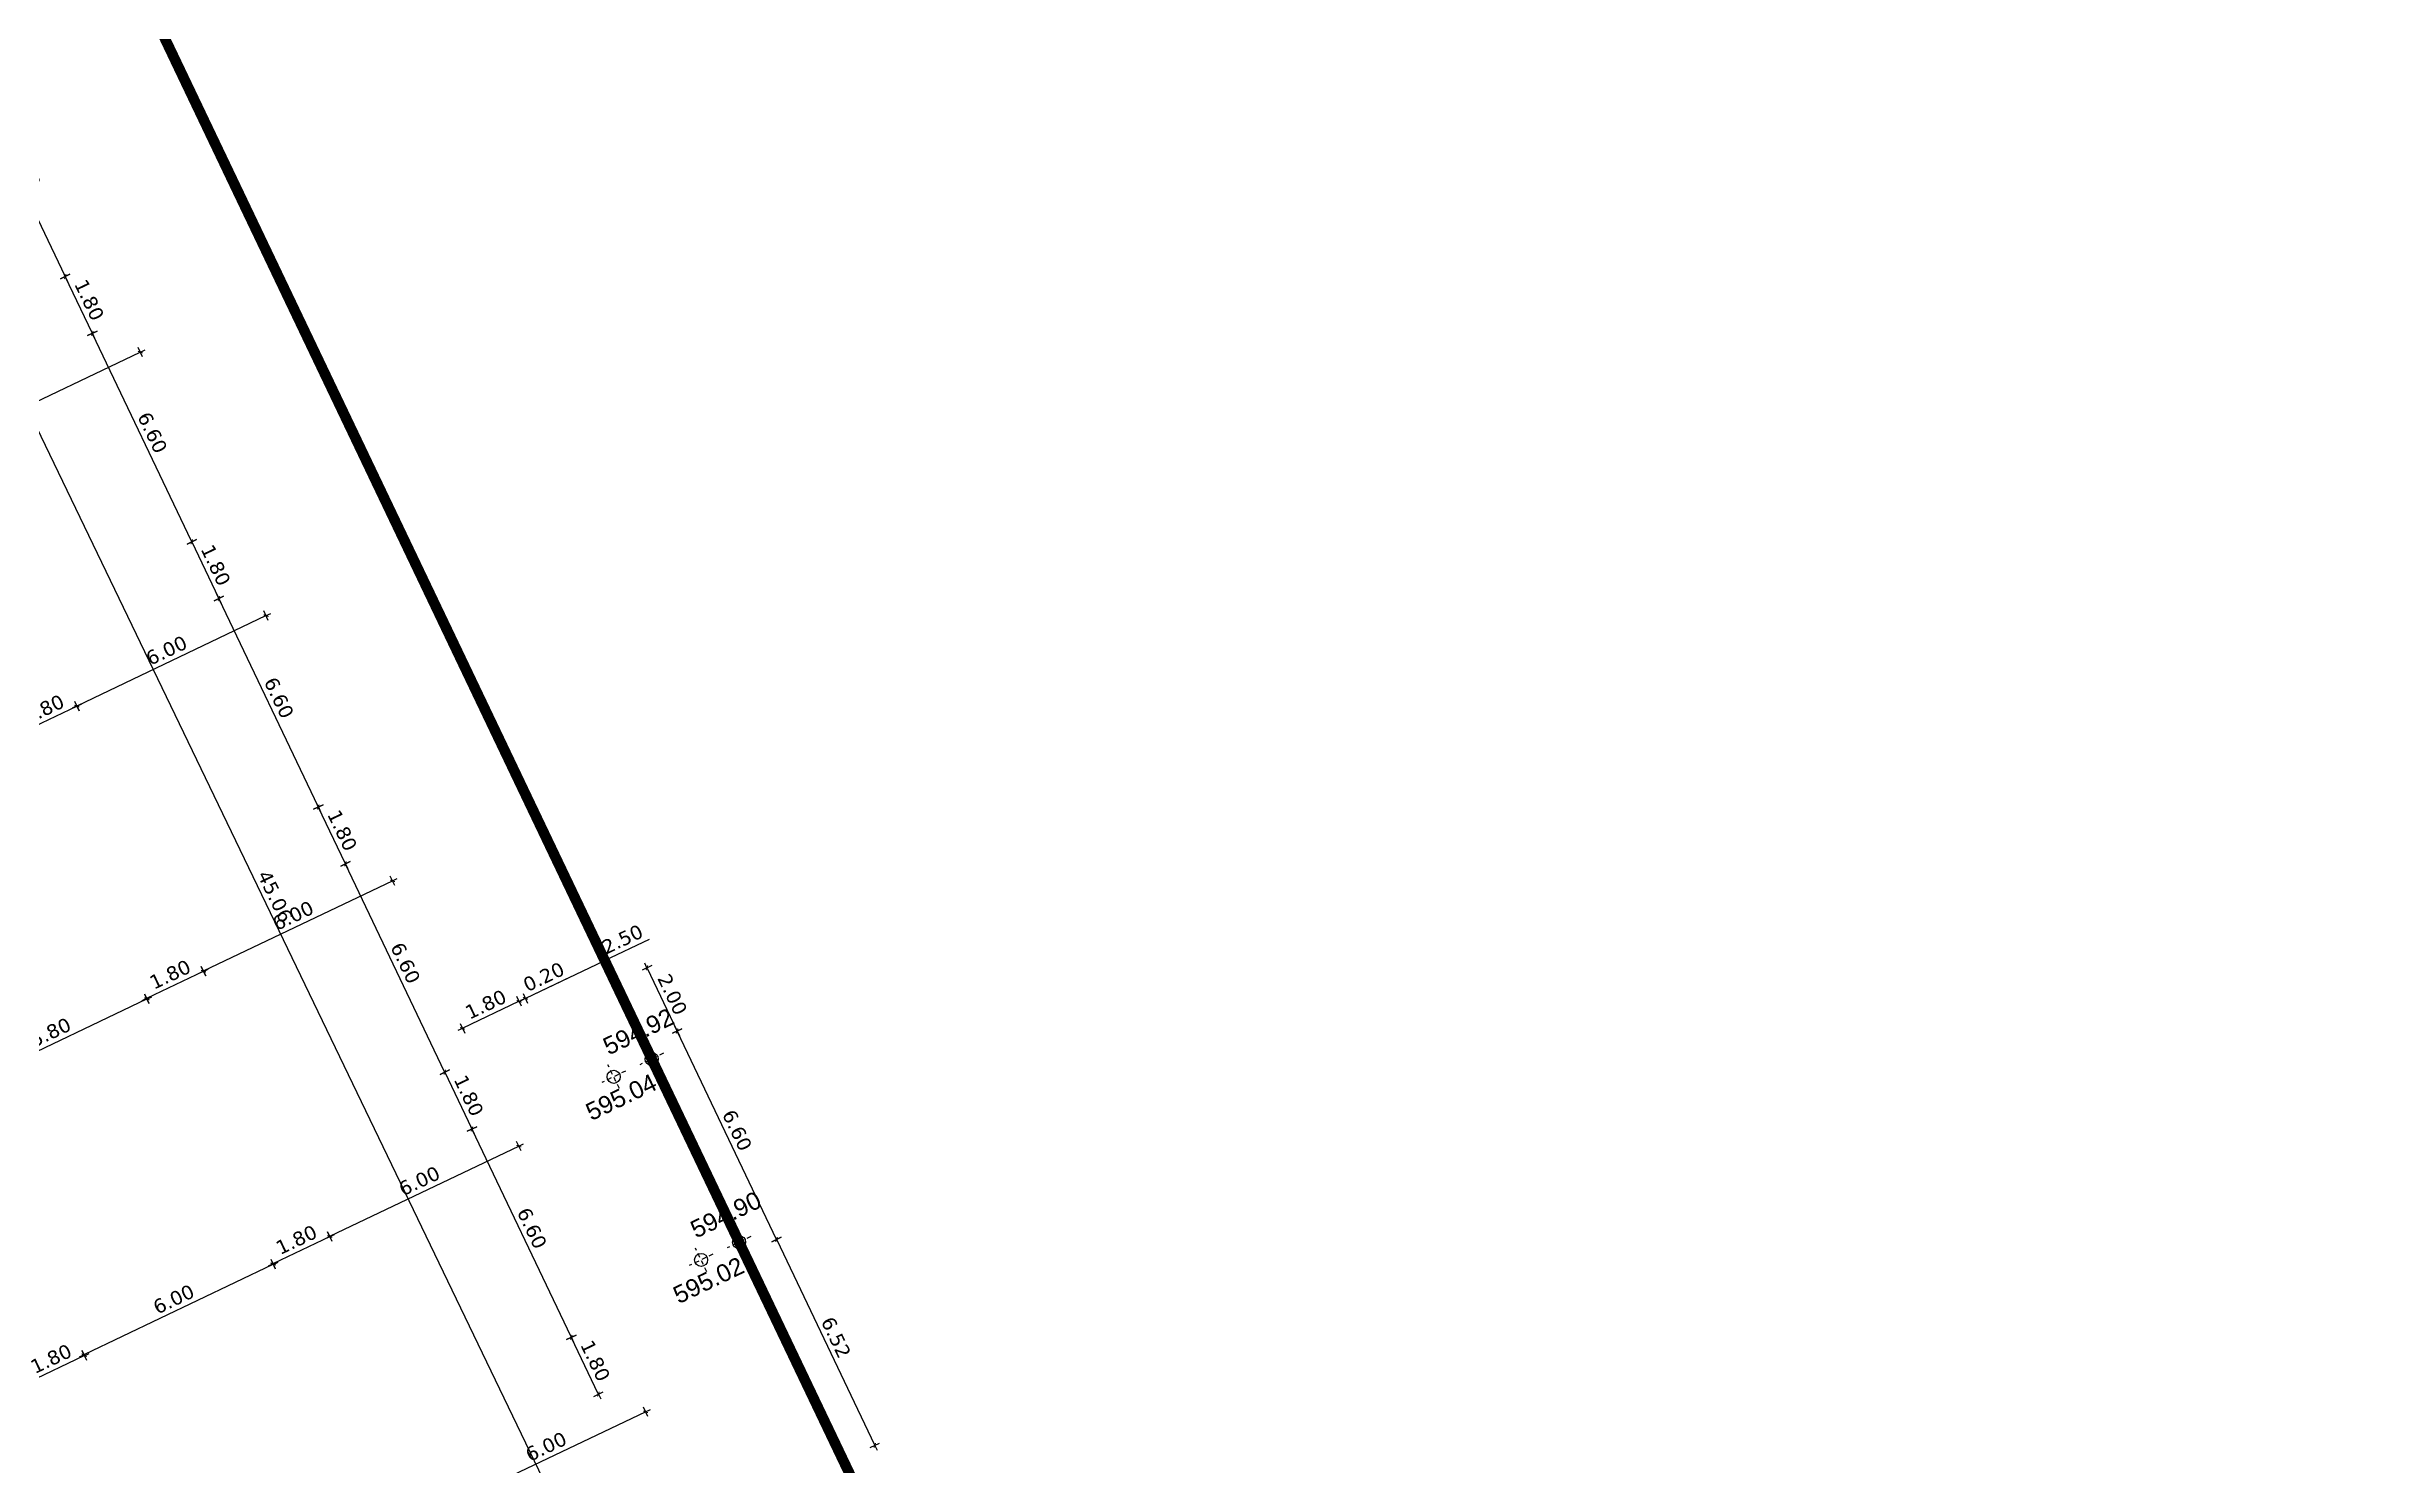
# Model space of a CAD drawing. Header units: metres. Extents: x 679716 to 681053, y 2749449 to 2750332.
# Drawn here: x 680596.3 to 680662.7, y 2750002.1 to 2750042.7 of the extents above; entities that cross this region are included whole.
import ezdxf
from ezdxf.enums import TextEntityAlignment as Align

# ---------------------------------------------------------------- set-up
doc = ezdxf.new("R2010")
doc.units = ezdxf.units.M
doc.linetypes.add('DASHEDX2', pattern=[1.5, 1, -0.5])
for name, color, linetype in [('01-TX-Length Dimensions 250', 80, 'Continuous'), ('01-TX-Level Main Dimensions 250', 152, 'Continuous'), ('01-TX-Level Secondary Dimensions 250', 10, 'Continuous')]:
    doc.layers.add(name, color=color, linetype=linetype)
doc.layers.add('02-L-Guideline Axis', color=34, linetype='DASHEDX2', lineweight=50, true_color=0xa55200)
doc.styles.add('E100', font='verdana.ttf', dxfattribs={"height": 0.4})
doc.styles.get("Standard").update_dxf_attribs({"font": 'arial.ttf'})
doc.dimstyles.new('E250', dxfattribs={"dimscale": 0.03, "dimtxt": 0.4, "dimasz": 0.5, "dimexe": 0.1, "dimexo": 1, "dimgap": 4, "dimtad": 1, "dimzin": 0, "dimdsep": 46, "dimtxsty": 'E100', "dimblk1": 'LINCOT200', "dimblk2": 'LINCOT200', "dimsah": 1, "dimcen": 0.1, "dimdle": 0.1, "dimse1": 1, "dimse2": 1, "dimclrt": 256, "dimadec": 0, "dimazin": 0, "dimtfac": 0.015385, "dimtofl": 0, "dimtmove": 0, "dimatfit": 3, "dimldrblk": 'LINCOT200', "dimfxl": 1, "dimtolj": 1, "dimtzin": 0, "dimarcsym": 0})

# ---------------------------------------------------------------- blocks, each defined once
blk = doc.blocks.new('LINCOT200')
for p, q in [((0, -10), (0, 10)), ((0, 0), (10, 0))]:
    blk.add_line(p, q)
at = {"const_width": 1.88}
blk.add_lwpolyline([(3.5, -3.5), (-3.5, 3.5)], dxfattribs=at)
blk = doc.blocks.new('*D39')
at = {"layer": '01-TX-Length Dimensions 250', "color": 0, "lineweight": -2, "transparency": 16777216}
blk.add_line((680528.362, 2750038.303), (680525.892, 2750041.954), dxfattribs=at)
at = {"layer": '01-TX-Length Dimensions 250', "color": 0, "lineweight": -2, "transparency": 16777216, "xscale": 0.015, "yscale": 0.015, "zscale": 0.015, "rotation": 124.0788949722158}
blk.add_blockref('LINCOT200', (680525.884, 2750041.966), dxfattribs=at)
at = {"layer": '01-TX-Length Dimensions 250', "transparency": 16777216, "insert": (680527.941, 2750039.503), "char_height": 0.4, "attachment_point": 5, "rotation": 304.07889, "style": 'E100'}
blk.add_mtext('\\A1;R242.21', dxfattribs=at)
blk = doc.blocks.new('*D185')
at = {"layer": '01-TX-Length Dimensions 250', "color": 0, "lineweight": -2, "transparency": 16777216}
blk.add_line((680547.119, 2750051.093), (680545.557, 2750053.92), dxfattribs=at)
at = {"layer": '01-TX-Length Dimensions 250', "color": 0, "lineweight": -2, "transparency": 16777216, "xscale": 0.015, "yscale": 0.015, "zscale": 0.015, "rotation": 118.9156672505021}
blk.add_blockref('LINCOT200', (680545.55, 2750053.933), dxfattribs=at)
at = {"layer": '01-TX-Length Dimensions 250', "transparency": 16777216, "insert": (680546.805, 2750052.341), "char_height": 0.4, "attachment_point": 5, "rotation": 298.91567, "style": 'E100'}
blk.add_mtext('\\A1;R207.26', dxfattribs=at)
blk = doc.blocks.new('*D342')
at = {"layer": '01-TX-Length Dimensions 250', "color": 0, "lineweight": -2, "transparency": 16777216}
blk.add_line((680452.842, 2750005.409), (680450.005, 2750006.794), dxfattribs=at)
at = {"layer": '01-TX-Length Dimensions 250', "color": 0, "lineweight": -2, "transparency": 16777216, "xscale": 0.015, "yscale": 0.015, "zscale": 0.015, "rotation": 153.9730183092248}
blk.add_blockref('LINCOT200', (680449.991, 2750006.801), dxfattribs=at)
at = {"layer": '01-TX-Length Dimensions 250', "transparency": 16777216, "insert": (680451.872, 2750006.248), "char_height": 0.4, "attachment_point": 5, "rotation": 333.97302, "style": 'E100'}
blk.add_mtext('\\A1;R671.30', dxfattribs=at)
blk = doc.blocks.new('*D358')
at = {"layer": '01-TX-Length Dimensions 250', "color": 0, "lineweight": -2, "transparency": 16777216}
blk.add_line((680423.734, 2750124.099), (680420.34, 2750124.691), dxfattribs=at)
at = {"layer": '01-TX-Length Dimensions 250', "color": 0, "lineweight": -2, "transparency": 16777216, "xscale": 0.015, "yscale": 0.015, "zscale": 0.015, "rotation": 170.1027913468755}
blk.add_blockref('LINCOT200', (680420.325, 2750124.694), dxfattribs=at)
at = {"layer": '01-TX-Length Dimensions 250', "transparency": 16777216, "insert": (680422.571, 2750124.635), "char_height": 0.4, "attachment_point": 5, "rotation": 350.10279, "style": 'E100'}
blk.add_mtext('\\A1;R530.43', dxfattribs=at)
blk = doc.blocks.new('*D376')
at = {"layer": '01-TX-Length Dimensions 250', "color": 0, "lineweight": -2, "transparency": 16777216}
blk.add_line((680592.777, 2750038.527), (680612.33, 2749997.959), dxfattribs=at)
at = {"layer": '01-TX-Length Dimensions 250', "color": 0, "lineweight": -2, "transparency": 16777216, "xscale": 0.015, "yscale": 0.015, "zscale": 0.015}
for p, rotation in [((680592.77, 2750038.54), 115.7337093656137), ((680612.337, 2749997.945), 295.7337093656137)]:
    blk.add_blockref('LINCOT200', p, dxfattribs=dict(at, rotation=rotation))
at = {"layer": '01-TX-Length Dimensions 250', "transparency": 16777216, "insert": (680602.849, 2750018.385), "char_height": 0.4, "attachment_point": 5, "rotation": 295.73371, "style": 'E100'}
blk.add_mtext('\\A1;45.06', dxfattribs=at)
blk = doc.blocks.new('*D865')
at = {"layer": '01-TX-Length Dimensions 250', "color": 0, "lineweight": -2, "transparency": 16777216}
blk.add_line((680613.489, 2750016.332), (680614.338, 2750014.552), dxfattribs=at)
at = {"layer": '01-TX-Length Dimensions 250', "color": 0, "lineweight": -2, "transparency": 16777216, "xscale": 0.015, "yscale": 0.015, "zscale": 0.015}
for p, rotation in [((680613.482, 2750016.346), 115.5122842100075), ((680614.345, 2750014.539), 295.5122842100076)]:
    blk.add_blockref('LINCOT200', p, dxfattribs=dict(at, rotation=rotation))
at = {"layer": '01-TX-Length Dimensions 250', "transparency": 16777216, "insert": (680614.21, 2750015.584), "char_height": 0.4, "attachment_point": 5, "rotation": 295.51228, "style": 'E100'}
blk.add_mtext('\\A1;2.00', dxfattribs=at)
blk = doc.blocks.new('*D875')
at = {"layer": '01-TX-Length Dimensions 250', "color": 0, "lineweight": -2, "transparency": 16777216}
blk.add_line((680617.195, 2750008.566), (680619.991, 2750002.707), dxfattribs=at)
at = {"layer": '01-TX-Length Dimensions 250', "color": 0, "lineweight": -2, "transparency": 16777216, "xscale": 0.015, "yscale": 0.015, "zscale": 0.015}
for p, rotation in [((680617.188, 2750008.58), 115.5122842100075), ((680619.998, 2750002.693), 295.5122842100076)]:
    blk.add_blockref('LINCOT200', p, dxfattribs=dict(at, rotation=rotation))
at = {"layer": '01-TX-Length Dimensions 250', "transparency": 16777216, "insert": (680618.889, 2750005.778), "char_height": 0.4, "attachment_point": 5, "rotation": 295.51228, "style": 'E100'}
blk.add_mtext('\\A1;6.52', dxfattribs=at)
blk = doc.blocks.new('*D967')
at = {"layer": '01-TX-Length Dimensions 250', "color": 0, "lineweight": -2, "transparency": 16777216}
blk.add_line((680614.351, 2750014.525), (680617.18, 2750008.592), dxfattribs=at)
at = {"layer": '01-TX-Length Dimensions 250', "color": 0, "lineweight": -2, "transparency": 16777216, "xscale": 0.015, "yscale": 0.015, "zscale": 0.015}
for p, rotation in [((680614.345, 2750014.538), 115.4950577741792), ((680617.187, 2750008.579), 295.4950577741793)]:
    blk.add_blockref('LINCOT200', p, dxfattribs=dict(at, rotation=rotation))
at = {"layer": '01-TX-Length Dimensions 250', "transparency": 16777216, "insert": (680616.062, 2750011.7), "char_height": 0.4, "attachment_point": 5, "rotation": 295.49506, "style": 'E100'}
blk.add_mtext('\\A1;6.60', dxfattribs=at)
blk = doc.blocks.new('*D1501')
at = {"layer": '01-TX-Length Dimensions 250', "color": 0, "lineweight": -2, "transparency": 16777216}
blk.add_line((680612.089, 2750004.17), (680611.327, 2750005.768), dxfattribs=at)
at = {"layer": '01-TX-Length Dimensions 250', "color": 0, "lineweight": -2, "transparency": 16777216, "xscale": 0.015, "yscale": 0.015, "zscale": 0.015}
for p, rotation in [((680611.32, 2750005.781), 115.5122842100075), ((680612.095, 2750004.157), 295.5122842100076)]:
    blk.add_blockref('LINCOT200', p, dxfattribs=dict(at, rotation=rotation))
at = {"layer": '01-TX-Length Dimensions 250', "transparency": 16777216, "insert": (680612.005, 2750005.111), "char_height": 0.4, "attachment_point": 5, "rotation": 295.51228, "style": 'E100'}
blk.add_mtext('\\A1;1.80', dxfattribs=at)
blk = doc.blocks.new('*D1502')
at = {"layer": '01-TX-Length Dimensions 250', "color": 0, "lineweight": -2, "transparency": 16777216}
blk.add_line((680611.314, 2750005.795), (680608.484, 2750011.724), dxfattribs=at)
at = {"layer": '01-TX-Length Dimensions 250', "color": 0, "lineweight": -2, "transparency": 16777216, "xscale": 0.015, "yscale": 0.015, "zscale": 0.015}
for p, rotation in [((680608.478, 2750011.738), 115.5122842100075), ((680611.32, 2750005.781), 295.5122842100076)]:
    blk.add_blockref('LINCOT200', p, dxfattribs=dict(at, rotation=rotation))
at = {"layer": '01-TX-Length Dimensions 250', "transparency": 16777216, "insert": (680610.195, 2750008.901), "char_height": 0.4, "attachment_point": 5, "rotation": 295.51228, "style": 'E100'}
blk.add_mtext('\\A1;6.60', dxfattribs=at)
blk = doc.blocks.new('*D1503')
at = {"layer": '01-TX-Length Dimensions 250', "color": 0, "lineweight": -2, "transparency": 16777216}
blk.add_line((680604.853, 2750019.332), (680604.091, 2750020.93), dxfattribs=at)
at = {"layer": '01-TX-Length Dimensions 250', "color": 0, "lineweight": -2, "transparency": 16777216, "xscale": 0.015, "yscale": 0.015, "zscale": 0.015}
for p, rotation in [((680604.084, 2750020.943), 115.5122842100075), ((680604.86, 2750019.319), 295.5122842100076)]:
    blk.add_blockref('LINCOT200', p, dxfattribs=dict(at, rotation=rotation))
at = {"layer": '01-TX-Length Dimensions 250', "transparency": 16777216, "insert": (680604.769, 2750020.273), "char_height": 0.4, "attachment_point": 5, "rotation": 295.51228, "style": 'E100'}
blk.add_mtext('\\A1;1.80', dxfattribs=at)
blk = doc.blocks.new('*D1504')
at = {"layer": '01-TX-Length Dimensions 250', "color": 0, "lineweight": -2, "transparency": 16777216}
blk.add_line((680601.235, 2750026.913), (680600.473, 2750028.511), dxfattribs=at)
at = {"layer": '01-TX-Length Dimensions 250', "color": 0, "lineweight": -2, "transparency": 16777216, "xscale": 0.015, "yscale": 0.015, "zscale": 0.015}
for p, rotation in [((680600.467, 2750028.524), 115.5122842100075), ((680601.242, 2750026.9), 295.5122842100076)]:
    blk.add_blockref('LINCOT200', p, dxfattribs=dict(at, rotation=rotation))
at = {"layer": '01-TX-Length Dimensions 250', "transparency": 16777216, "insert": (680601.151, 2750027.854), "char_height": 0.4, "attachment_point": 5, "rotation": 295.51228, "style": 'E100'}
blk.add_mtext('\\A1;1.80', dxfattribs=at)
blk = doc.blocks.new('*D1505')
at = {"layer": '01-TX-Length Dimensions 250', "color": 0, "lineweight": -2, "transparency": 16777216}
blk.add_line((680600.46, 2750028.538), (680597.63, 2750034.467), dxfattribs=at)
at = {"layer": '01-TX-Length Dimensions 250', "color": 0, "lineweight": -2, "transparency": 16777216, "xscale": 0.015, "yscale": 0.015, "zscale": 0.015}
for p, rotation in [((680597.624, 2750034.481), 115.5122842100075), ((680600.466, 2750028.524), 295.5122842100076)]:
    blk.add_blockref('LINCOT200', p, dxfattribs=dict(at, rotation=rotation))
at = {"layer": '01-TX-Length Dimensions 250', "transparency": 16777216, "insert": (680599.341, 2750031.644), "char_height": 0.4, "attachment_point": 5, "rotation": 295.51228, "style": 'E100'}
blk.add_mtext('\\A1;6.60', dxfattribs=at)
blk = doc.blocks.new('*D1506')
at = {"layer": '01-TX-Length Dimensions 250', "color": 0, "lineweight": -2, "transparency": 16777216}
blk.add_line((680597.617, 2750034.494), (680596.855, 2750036.092), dxfattribs=at)
at = {"layer": '01-TX-Length Dimensions 250', "color": 0, "lineweight": -2, "transparency": 16777216, "xscale": 0.015, "yscale": 0.015, "zscale": 0.015}
for p, rotation in [((680596.848, 2750036.105), 115.5122842100075), ((680597.624, 2750034.481), 295.5122842100076)]:
    blk.add_blockref('LINCOT200', p, dxfattribs=dict(at, rotation=rotation))
at = {"layer": '01-TX-Length Dimensions 250', "transparency": 16777216, "insert": (680597.533, 2750035.435), "char_height": 0.4, "attachment_point": 5, "rotation": 295.51228, "style": 'E100'}
blk.add_mtext('\\A1;1.80', dxfattribs=at)
blk = doc.blocks.new('*D1507')
at = {"layer": '01-TX-Length Dimensions 250', "color": 0, "lineweight": -2, "transparency": 16777216}
blk.add_line((680596.842, 2750036.118), (680594.012, 2750042.048), dxfattribs=at)
at = {"layer": '01-TX-Length Dimensions 250', "color": 0, "lineweight": -2, "transparency": 16777216, "xscale": 0.015, "yscale": 0.015, "zscale": 0.015}
for p, rotation in [((680594.005, 2750042.061), 115.5122842100075), ((680596.848, 2750036.105), 295.5122842100076)]:
    blk.add_blockref('LINCOT200', p, dxfattribs=dict(at, rotation=rotation))
at = {"layer": '01-TX-Length Dimensions 250', "transparency": 16777216, "insert": (680595.723, 2750039.225), "char_height": 0.4, "attachment_point": 5, "rotation": 295.51228, "style": 'E100'}
blk.add_mtext('\\A1;6.60', dxfattribs=at)
blk = doc.blocks.new('*D1550')
at = {"layer": '01-TX-Length Dimensions 250', "color": 0, "lineweight": -2, "transparency": 16777216}
blk.add_line((680613.431, 2750003.646), (680608.048, 2750001.077), dxfattribs=at)
at = {"layer": '01-TX-Length Dimensions 250', "color": 0, "lineweight": -2, "transparency": 16777216, "xscale": 0.015, "yscale": 0.015, "zscale": 0.015}
for p, rotation in [((680613.444, 2750003.652), 25.5122842100076), ((680608.035, 2750001.071), 205.5122842100075)]:
    blk.add_blockref('LINCOT200', p, dxfattribs=dict(at, rotation=rotation))
at = {"layer": '01-TX-Length Dimensions 250', "transparency": 16777216, "insert": (680610.598, 2750002.658), "char_height": 0.4, "attachment_point": 5, "rotation": 25.51228, "style": 'E100'}
blk.add_mtext('\\A1;6.00', dxfattribs=at)
blk = doc.blocks.new('*D1555')
at = {"layer": '01-TX-Length Dimensions 250', "color": 0, "lineweight": -2, "transparency": 16777216}
blk.add_line((680609.806, 2750011.24), (680604.424, 2750008.672), dxfattribs=at)
at = {"layer": '01-TX-Length Dimensions 250', "color": 0, "lineweight": -2, "transparency": 16777216, "xscale": 0.015, "yscale": 0.015, "zscale": 0.015}
for p, rotation in [((680609.82, 2750011.247), 25.5122842100076), ((680604.411, 2750008.665), 205.5122842100075)]:
    blk.add_blockref('LINCOT200', p, dxfattribs=dict(at, rotation=rotation))
at = {"layer": '01-TX-Length Dimensions 250', "transparency": 16777216, "insert": (680606.974, 2750010.252), "char_height": 0.4, "attachment_point": 5, "rotation": 25.51228, "style": 'E100'}
blk.add_mtext('\\A1;6.00', dxfattribs=at)
blk = doc.blocks.new('*D1559')
at = {"layer": '01-TX-Length Dimensions 250', "color": 0, "lineweight": -2, "transparency": 16777216}
blk.add_line((680604.4, 2750008.653), (680602.802, 2750007.891), dxfattribs=at)
at = {"layer": '01-TX-Length Dimensions 250', "color": 0, "lineweight": -2, "transparency": 16777216, "xscale": 0.015, "yscale": 0.015, "zscale": 0.015}
for p, rotation in [((680604.413, 2750008.66), 25.5122842100076), ((680602.789, 2750007.885), 205.5122842100075)]:
    blk.add_blockref('LINCOT200', p, dxfattribs=dict(at, rotation=rotation))
at = {"layer": '01-TX-Length Dimensions 250', "transparency": 16777216, "insert": (680603.459, 2750008.569), "char_height": 0.4, "attachment_point": 5, "rotation": 25.51228, "style": 'E100'}
blk.add_mtext('\\A1;1.80', dxfattribs=at)
blk = doc.blocks.new('*D1556')
at = {"layer": '01-TX-Length Dimensions 250', "color": 0, "lineweight": -2, "transparency": 16777216}
blk.add_line((680602.784, 2750007.861), (680597.398, 2750005.29), dxfattribs=at)
at = {"layer": '01-TX-Length Dimensions 250', "color": 0, "lineweight": -2, "transparency": 16777216, "xscale": 0.015, "yscale": 0.015, "zscale": 0.015}
for p, rotation in [((680602.797, 2750007.867), 25.5122842100076), ((680597.384, 2750005.284), 205.5122842100075)]:
    blk.add_blockref('LINCOT200', p, dxfattribs=dict(at, rotation=rotation))
at = {"layer": '01-TX-Length Dimensions 250', "transparency": 16777216, "insert": (680599.949, 2750006.871), "char_height": 0.4, "attachment_point": 5, "rotation": 25.51228, "style": 'E100'}
blk.add_mtext('\\A1;6.00', dxfattribs=at)
blk = doc.blocks.new('*D1562')
at = {"layer": '01-TX-Length Dimensions 250', "color": 0, "lineweight": -2, "transparency": 16777216}
blk.add_line((680597.383, 2750005.251), (680595.786, 2750004.488), dxfattribs=at)
at = {"layer": '01-TX-Length Dimensions 250', "color": 0, "lineweight": -2, "transparency": 16777216, "xscale": 0.015, "yscale": 0.015, "zscale": 0.015}
for p, rotation in [((680597.397, 2750005.257), 25.5122842100076), ((680595.772, 2750004.482), 205.5122842100075)]:
    blk.add_blockref('LINCOT200', p, dxfattribs=dict(at, rotation=rotation))
at = {"layer": '01-TX-Length Dimensions 250', "transparency": 16777216, "insert": (680596.443, 2750005.167), "char_height": 0.4, "attachment_point": 5, "rotation": 25.51228, "style": 'E100'}
blk.add_mtext('\\A1;1.80', dxfattribs=at)
blk = doc.blocks.new('*D1574')
at = {"layer": '01-TX-Length Dimensions 250', "color": 0, "lineweight": -2, "transparency": 16777216}
blk.add_line((680607.696, 2750013.376), (680604.866, 2750019.305), dxfattribs=at)
at = {"layer": '01-TX-Length Dimensions 250', "color": 0, "lineweight": -2, "transparency": 16777216, "xscale": 0.015, "yscale": 0.015, "zscale": 0.015}
for p, rotation in [((680604.86, 2750019.319), 115.5122842100075), ((680607.702, 2750013.362), 295.5122842100076)]:
    blk.add_blockref('LINCOT200', p, dxfattribs=dict(at, rotation=rotation))
at = {"layer": '01-TX-Length Dimensions 250', "transparency": 16777216, "insert": (680606.577, 2750016.482), "char_height": 0.4, "attachment_point": 5, "rotation": 295.51228, "style": 'E100'}
blk.add_mtext('\\A1;6.60', dxfattribs=at)
blk = doc.blocks.new('*D1575')
at = {"layer": '01-TX-Length Dimensions 250', "color": 0, "lineweight": -2, "transparency": 16777216}
blk.add_line((680604.078, 2750020.957), (680601.248, 2750026.886), dxfattribs=at)
at = {"layer": '01-TX-Length Dimensions 250', "color": 0, "lineweight": -2, "transparency": 16777216, "xscale": 0.015, "yscale": 0.015, "zscale": 0.015}
for p, rotation in [((680601.242, 2750026.9), 115.5122842100075), ((680604.085, 2750020.943), 295.5122842100076)]:
    blk.add_blockref('LINCOT200', p, dxfattribs=dict(at, rotation=rotation))
at = {"layer": '01-TX-Length Dimensions 250', "transparency": 16777216, "insert": (680602.959, 2750024.063), "char_height": 0.4, "attachment_point": 5, "rotation": 295.51228, "style": 'E100'}
blk.add_mtext('\\A1;6.60', dxfattribs=at)
blk = doc.blocks.new('*D1576')
at = {"layer": '01-TX-Length Dimensions 250', "color": 0, "lineweight": -2, "transparency": 16777216}
blk.add_line((680606.194, 2750018.824), (680600.812, 2750016.256), dxfattribs=at)
at = {"layer": '01-TX-Length Dimensions 250', "color": 0, "lineweight": -2, "transparency": 16777216, "xscale": 0.015, "yscale": 0.015, "zscale": 0.015}
for p, rotation in [((680606.208, 2750018.831), 25.5122842100076), ((680600.799, 2750016.249), 205.5122842100075)]:
    blk.add_blockref('LINCOT200', p, dxfattribs=dict(at, rotation=rotation))
at = {"layer": '01-TX-Length Dimensions 250', "transparency": 16777216, "insert": (680603.362, 2750017.836), "char_height": 0.4, "attachment_point": 5, "rotation": 25.51228, "style": 'E100'}
blk.add_mtext('\\A1;6.00', dxfattribs=at)
blk = doc.blocks.new('*D1577')
at = {"layer": '01-TX-Length Dimensions 250', "color": 0, "lineweight": -2, "transparency": 16777216}
blk.add_line((680600.788, 2750016.237), (680599.19, 2750015.475), dxfattribs=at)
at = {"layer": '01-TX-Length Dimensions 250', "color": 0, "lineweight": -2, "transparency": 16777216, "xscale": 0.015, "yscale": 0.015, "zscale": 0.015}
for p, rotation in [((680600.801, 2750016.244), 25.5122842100076), ((680599.177, 2750015.468), 205.5122842100075)]:
    blk.add_blockref('LINCOT200', p, dxfattribs=dict(at, rotation=rotation))
at = {"layer": '01-TX-Length Dimensions 250', "transparency": 16777216, "insert": (680599.847, 2750016.153), "char_height": 0.4, "attachment_point": 5, "rotation": 25.51228, "style": 'E100'}
blk.add_mtext('\\A1;1.80', dxfattribs=at)
blk = doc.blocks.new('*D1578')
at = {"layer": '01-TX-Length Dimensions 250', "color": 0, "lineweight": -2, "transparency": 16777216}
blk.add_line((680599.172, 2750015.444), (680593.958, 2750012.956), dxfattribs=at)
at = {"layer": '01-TX-Length Dimensions 250', "color": 0, "lineweight": -2, "transparency": 16777216, "xscale": 0.015, "yscale": 0.015, "zscale": 0.015}
for p, rotation in [((680599.185, 2750015.451), 25.5122842100076), ((680593.945, 2750012.95), 205.5122842100075)]:
    blk.add_blockref('LINCOT200', p, dxfattribs=dict(at, rotation=rotation))
at = {"layer": '01-TX-Length Dimensions 250', "transparency": 16777216, "insert": (680596.423, 2750014.497), "char_height": 0.4, "attachment_point": 5, "rotation": 25.51228, "style": 'E100'}
blk.add_mtext('\\A1;5.80', dxfattribs=at)
blk = doc.blocks.new('*D1582')
at = {"layer": '01-TX-Length Dimensions 250', "color": 0, "lineweight": -2, "transparency": 16777216}
blk.add_line((680602.576, 2750026.405), (680597.194, 2750023.837), dxfattribs=at)
at = {"layer": '01-TX-Length Dimensions 250', "color": 0, "lineweight": -2, "transparency": 16777216, "xscale": 0.015, "yscale": 0.015, "zscale": 0.015}
for p, rotation in [((680602.59, 2750026.412), 25.5122842100076), ((680597.18, 2750023.83), 205.5122842100075)]:
    blk.add_blockref('LINCOT200', p, dxfattribs=dict(at, rotation=rotation))
at = {"layer": '01-TX-Length Dimensions 250', "transparency": 16777216, "insert": (680599.744, 2750025.417), "char_height": 0.4, "attachment_point": 5, "rotation": 25.51228, "style": 'E100'}
blk.add_mtext('\\A1;6.00', dxfattribs=at)
blk = doc.blocks.new('*D1583')
at = {"layer": '01-TX-Length Dimensions 250', "color": 0, "lineweight": -2, "transparency": 16777216}
blk.add_line((680597.17, 2750023.818), (680595.572, 2750023.056), dxfattribs=at)
at = {"layer": '01-TX-Length Dimensions 250', "color": 0, "lineweight": -2, "transparency": 16777216, "xscale": 0.015, "yscale": 0.015, "zscale": 0.015}
for p, rotation in [((680597.183, 2750023.825), 25.5122842100076), ((680595.559, 2750023.049), 205.5122842100075)]:
    blk.add_blockref('LINCOT200', p, dxfattribs=dict(at, rotation=rotation))
at = {"layer": '01-TX-Length Dimensions 250', "transparency": 16777216, "insert": (680596.229, 2750023.734), "char_height": 0.4, "attachment_point": 5, "rotation": 25.51228, "style": 'E100'}
blk.add_mtext('\\A1;1.80', dxfattribs=at)
blk = doc.blocks.new('*D1590')
at = {"layer": '01-TX-Length Dimensions 250', "color": 0, "lineweight": -2, "transparency": 16777216}
blk.add_line((680598.982, 2750033.937), (680586.735, 2750028.092), dxfattribs=at)
at = {"layer": '01-TX-Length Dimensions 250', "color": 0, "lineweight": -2, "transparency": 16777216, "xscale": 0.015, "yscale": 0.015, "zscale": 0.015}
for p, rotation in [((680598.995, 2750033.943), 25.5122842100076), ((680586.721, 2750028.085), 205.5122842100075)]:
    blk.add_blockref('LINCOT200', p, dxfattribs=dict(at, rotation=rotation))
at = {"layer": '01-TX-Length Dimensions 250', "transparency": 16777216, "insert": (680592.717, 2750031.311), "char_height": 0.4, "attachment_point": 5, "rotation": 25.51228, "style": 'E100'}
blk.add_mtext('\\A1;13.60', dxfattribs=at)
blk = doc.blocks.new('*D1609')
at = {"layer": '01-TX-Length Dimensions 250', "color": 0, "lineweight": -2, "transparency": 16777216}
for p, q in [((680610.02, 2750015.479), (680612.258, 2750016.547)), ((680612.271, 2750016.553), (680613.557, 2750017.167))]:
    blk.add_line(p, q, dxfattribs=at)
at = {"layer": '01-TX-Length Dimensions 250', "color": 0, "lineweight": -2, "transparency": 16777216, "xscale": 0.015, "yscale": 0.015, "zscale": 0.015}
for p, rotation in [((680612.271, 2750016.553), 25.5122842100076), ((680610.006, 2750015.472), 205.5122842100075)]:
    blk.add_blockref('LINCOT200', p, dxfattribs=dict(at, rotation=rotation))
at = {"layer": '01-TX-Length Dimensions 250', "transparency": 16777216, "insert": (680612.78, 2750017.16), "char_height": 0.4, "attachment_point": 5, "rotation": 25.51228, "style": 'E100'}
blk.add_mtext('\\A1;2.50', dxfattribs=at)
blk = doc.blocks.new('*D1610')
at = {"layer": '01-TX-Length Dimensions 250', "color": 0, "lineweight": -2, "transparency": 16777216}
for p, q in [((680610.02, 2750015.479), (680611.312, 2750016.095)), ((680609.812, 2750015.38), (680609.799, 2750015.373))]:
    blk.add_line(p, q, dxfattribs=at)
at = {"layer": '01-TX-Length Dimensions 250', "color": 0, "lineweight": -2, "transparency": 16777216, "xscale": 0.015, "yscale": 0.015, "zscale": 0.015}
for p, rotation in [((680609.826, 2750015.386), 25.51228421000756), ((680610.006, 2750015.472), 205.5122842100075)]:
    blk.add_blockref('LINCOT200', p, dxfattribs=dict(at, rotation=rotation))
at = {"layer": '01-TX-Length Dimensions 250', "transparency": 16777216, "insert": (680610.531, 2750016.086), "char_height": 0.4, "attachment_point": 5, "rotation": 25.51228, "style": 'E100'}
blk.add_mtext('\\A1;0.20', dxfattribs=at)
blk = doc.blocks.new('*D1608')
at = {"layer": '01-TX-Length Dimensions 250', "color": 0, "lineweight": -2, "transparency": 16777216}
blk.add_line((680609.812, 2750015.38), (680608.219, 2750014.619), dxfattribs=at)
at = {"layer": '01-TX-Length Dimensions 250', "color": 0, "lineweight": -2, "transparency": 16777216, "xscale": 0.015, "yscale": 0.015, "zscale": 0.015}
for p, rotation in [((680609.826, 2750015.386), 25.5122842100076), ((680608.206, 2750014.613), 205.5122842100075)]:
    blk.add_blockref('LINCOT200', p, dxfattribs=dict(at, rotation=rotation))
at = {"layer": '01-TX-Length Dimensions 250', "transparency": 16777216, "insert": (680608.874, 2750015.297), "char_height": 0.4, "attachment_point": 5, "rotation": 25.51228, "style": 'E100'}
blk.add_mtext('\\A1;1.80', dxfattribs=at)
blk = doc.blocks.new('*D1611')
at = {"layer": '01-TX-Length Dimensions 250', "color": 0, "lineweight": -2, "transparency": 16777216}
blk.add_line((680608.471, 2750011.751), (680607.709, 2750013.349), dxfattribs=at)
at = {"layer": '01-TX-Length Dimensions 250', "color": 0, "lineweight": -2, "transparency": 16777216, "xscale": 0.015, "yscale": 0.015, "zscale": 0.015}
for p, rotation in [((680607.702, 2750013.363), 115.5122842100075), ((680608.478, 2750011.738), 295.5122842100076)]:
    blk.add_blockref('LINCOT200', p, dxfattribs=dict(at, rotation=rotation))
at = {"layer": '01-TX-Length Dimensions 250', "transparency": 16777216, "insert": (680608.387, 2750012.692), "char_height": 0.4, "attachment_point": 5, "rotation": 295.51228, "style": 'E100'}
blk.add_mtext('\\A1;1.80', dxfattribs=at)
blk = doc.blocks.new('Cotes Altimetriques')
at = {"linetype": 'DASHEDX2', "ltscale": 0.5}
for points in [[(1.5, 0), (-1.5, 0)], [(0, -1.5), (0, 1.5)]]:
    blk.add_lwpolyline(points, dxfattribs=at)
blk.add_circle((0, 0), 0.75)
at = {"ltscale": 0.3}
blk.add_attdef('COTES', text='', height=2, dxfattribs=at).set_placement((0, 3.5), align=Align.MIDDLE)
blk = doc.blocks.new('*U1762')
at = {"linetype": 'DASHEDX2', "ltscale": 0.5}
for points in [[(1.5, 0), (-1.5, 0)], [(0, -1.5), (0, 1.5)]]:
    blk.add_lwpolyline(points, dxfattribs=at)
blk.add_circle((0, 0), 0.75)
at = {"ltscale": 0.3}
blk.add_attdef('COTES', text='', height=2, dxfattribs=at).set_placement((-0.24, -2.46), align=Align.MIDDLE)

msp = doc.modelspace()

# ---------------------------------------------------------------- linework, layer by layer
at = {"layer": '02-L-Guideline Axis', "const_width": 0.3}
msp.add_lwpolyline([(680528.199, 2750192.726), (680623.385, 2749993.274)], dxfattribs=at)

# ---------------------------------------------------------------- block references
at = {"layer": '01-TX-Level Main Dimensions 250', "ltscale": 0.3, "xscale": 0.25, "yscale": 0.25, "zscale": 0.25, "rotation": 25.73366104797413}
for p, values in [((680613.618, 2750013.738), {'COTES': '594.92'}), ((680616.117, 2750008.503), {'COTES': '594.90'})]:
    msp.add_blockref('Cotes Altimetriques', p, dxfattribs=at).add_auto_attribs(values)
at = {"layer": '01-TX-Level Secondary Dimensions 250', "ltscale": 0.3, "xscale": 0.25, "yscale": 0.25, "zscale": 0.25, "rotation": 25.73366104797413}
for p, values in [((680612.531, 2750013.23), {'COTES': '595.04'}), ((680615.03, 2750007.995), {'COTES': '595.02'})]:
    msp.add_blockref('*U1762', p, dxfattribs=at).add_auto_attribs(values)

# ---------------------------------------------------------------- dimensions: what is measured, and where the dimension line sits
at = {"layer": '01-TX-Length Dimensions 250'}
for center, mpoint, picture, middle in [((680942.86, 2750033.523), (680420.325, 2750124.694), '*D358', (680422.515, 2750124.312)), ((680645.766, 2749872.509), (680545.55, 2750053.933), '*D185', (680546.517, 2750052.182)), ((680661.6, 2749841.354), (680525.884, 2750041.966), '*D39', (680527.673, 2750039.322)), ((681053.216, 2749712.237), (680449.991, 2750006.801), '*D342', (680451.728, 2750005.953))]:
    dim = msp.add_radius_dim(center=center, mpoint=mpoint, dimstyle='E250', dxfattribs=at)
    dim.commit()
    dim.dimension.update_dxf_attribs({"geometry": picture, "text_midpoint": middle, "dimtype": 164})
for base, p1, p2, angle, picture, middle in [((680594.005, 2750042.061), (680597.75, 2750036.535), (680594.913, 2750042.495), 295.51228, '*D1507', (680595.723, 2750039.225)), ((680596.848, 2750036.105), (680598.532, 2750034.914), (680597.75, 2750036.535), 295.51228, '*D1506', (680597.533, 2750035.435)), ((680586.721, 2750028.085), (680598.532, 2750034.914), (680586.281, 2750029.009), 25.51228, '*D1590', (680592.717, 2750031.311)), ((680597.624, 2750034.481), (680601.368, 2750028.954), (680598.532, 2750034.914), 295.51228, '*D1505', (680599.341, 2750031.644)), ((680600.467, 2750028.524), (680602.15, 2750027.333), (680601.368, 2750028.955), 295.51228, '*D1504', (680601.151, 2750027.854)), ((680601.242, 2750026.9), (680604.987, 2750021.374), (680602.15, 2750027.333), 295.51228, '*D1575', (680602.959, 2750024.063)), ((680595.559, 2750023.049), (680596.751, 2750024.731), (680595.123, 2750023.962), 25.51228, '*D1583', (680596.229, 2750023.734)), ((680604.084, 2750020.943), (680605.768, 2750019.752), (680604.987, 2750021.374), 295.51228, '*D1503', (680604.769, 2750020.273)), ((680604.86, 2750019.319), (680608.605, 2750013.793), (680605.768, 2750019.752), 295.51228, '*D1574', (680606.577, 2750016.482)), ((680599.177, 2750015.468), (680600.369, 2750017.15), (680598.741, 2750016.381), 25.51228, '*D1577', (680599.847, 2750016.153)), ((680608.206, 2750014.613), (680610.132, 2750014.745), (680608.598, 2750013.79), 25.51228, '*D1608', (680608.874, 2750015.297)), ((680607.702, 2750013.363), (680609.38, 2750012.168), (680608.598, 2750013.79), 295.51228, '*D1611', (680608.387, 2750012.692)), ((680608.478, 2750011.738), (680612.223, 2750006.212), (680609.38, 2750012.168), 295.51228, '*D1502', (680610.195, 2750008.901)), ((680602.789, 2750007.885), (680603.981, 2750009.566), (680602.353, 2750008.797), 25.51228, '*D1559', (680603.459, 2750008.569)), ((680597.384, 2750005.284), (680602.358, 2750008.787), (680596.955, 2750006.183), 25.51228, '*D1556', (680599.949, 2750006.871)), ((680619.998, 2750002.693), (680616.284, 2750008.148), (680619.095, 2750002.263), 295.51228, '*D875', (680618.889, 2750005.778)), ((680595.772, 2750004.482), (680596.955, 2750006.183), (680595.333, 2750005.402), 25.51228, '*D1562', (680596.443, 2750005.167)), ((680611.32, 2750005.781), (680612.998, 2750004.587), (680612.223, 2750006.212), 295.51228, '*D1501', (680612.005, 2750005.111))]:
    dim = msp.add_linear_dim(base=base, p1=p1, p2=p2, angle=angle, dimstyle='E250', dxfattribs=at)
    dim.commit()
    dim.dimension.update_dxf_attribs({"geometry": picture, "text_midpoint": middle})
for p1, p2, distance, picture, middle in [((680591.832, 2750038.088), (680611.398, 2749997.493), 1.042, '*D376', (680602.849, 2750018.385)), ((680613.442, 2750014.108), (680616.284, 2750008.148), 1, '*D967', (680616.062, 2750011.7))]:
    dim = msp.add_aligned_dim(p1=p1, p2=p2, distance=distance, dimstyle='E250', dxfattribs=at)
    dim.commit()
    dim.dimension.update_dxf_attribs({"geometry": picture, "text_midpoint": middle})
for base, p1, p2, text, picture, middle in [((680597.18, 2750023.83), (680602.15, 2750027.333), (680596.751, 2750024.731), '6.00', '*D1582', (680599.744, 2750025.417)), ((680600.799, 2750016.249), (680605.768, 2750019.752), (680600.369, 2750017.15), '6.00', '*D1576', (680603.362, 2750017.836)), ((680593.945, 2750012.95), (680598.746, 2750016.371), (680593.515, 2750013.85), '5.80', '*D1578', (680596.423, 2750014.497)), ((680604.411, 2750008.665), (680609.38, 2750012.168), (680603.981, 2750009.566), '6.00', '*D1555', (680606.974, 2750010.252)), ((680608.035, 2750001.071), (680613.004, 2750004.574), (680607.605, 2750001.972), '6.00', '*D1550', (680610.598, 2750002.658))]:
    dim = msp.add_linear_dim(base=base, p1=p1, p2=p2, angle=25.51228, text=text, dimstyle='E250', dxfattribs=at)
    dim.commit()
    dim.dimension.update_dxf_attribs({"geometry": picture, "text_midpoint": middle})
dim = msp.add_linear_dim(base=(680610.006, 2750015.472), p1=(680612.577, 2750015.912), p2=(680610.312, 2750014.831), angle=25.51228, text='2.50', dimstyle='E250', dxfattribs=at)
dim.commit()
dim.dimension.update_dxf_attribs({"geometry": '*D1609', "text_midpoint": (680612.921, 2750016.863), "dimtype": 160})
for base, p1, p2, angle, picture, middle in [((680609.826, 2750015.386), (680610.312, 2750014.831), (680610.132, 2750014.745), 25.51228, '*D1610', (680610.673, 2750015.79)), ((680614.345, 2750014.539), (680612.599, 2750015.924), (680613.442, 2750014.108), 295.51228, '*D865', (680613.913, 2750015.442))]:
    dim = msp.add_linear_dim(base=base, p1=p1, p2=p2, angle=angle, dimstyle='E250', dxfattribs=at)
    dim.commit()
    dim.dimension.update_dxf_attribs({"geometry": picture, "text_midpoint": middle, "dimtype": 160})

doc.saveas('drawing.dxf')
